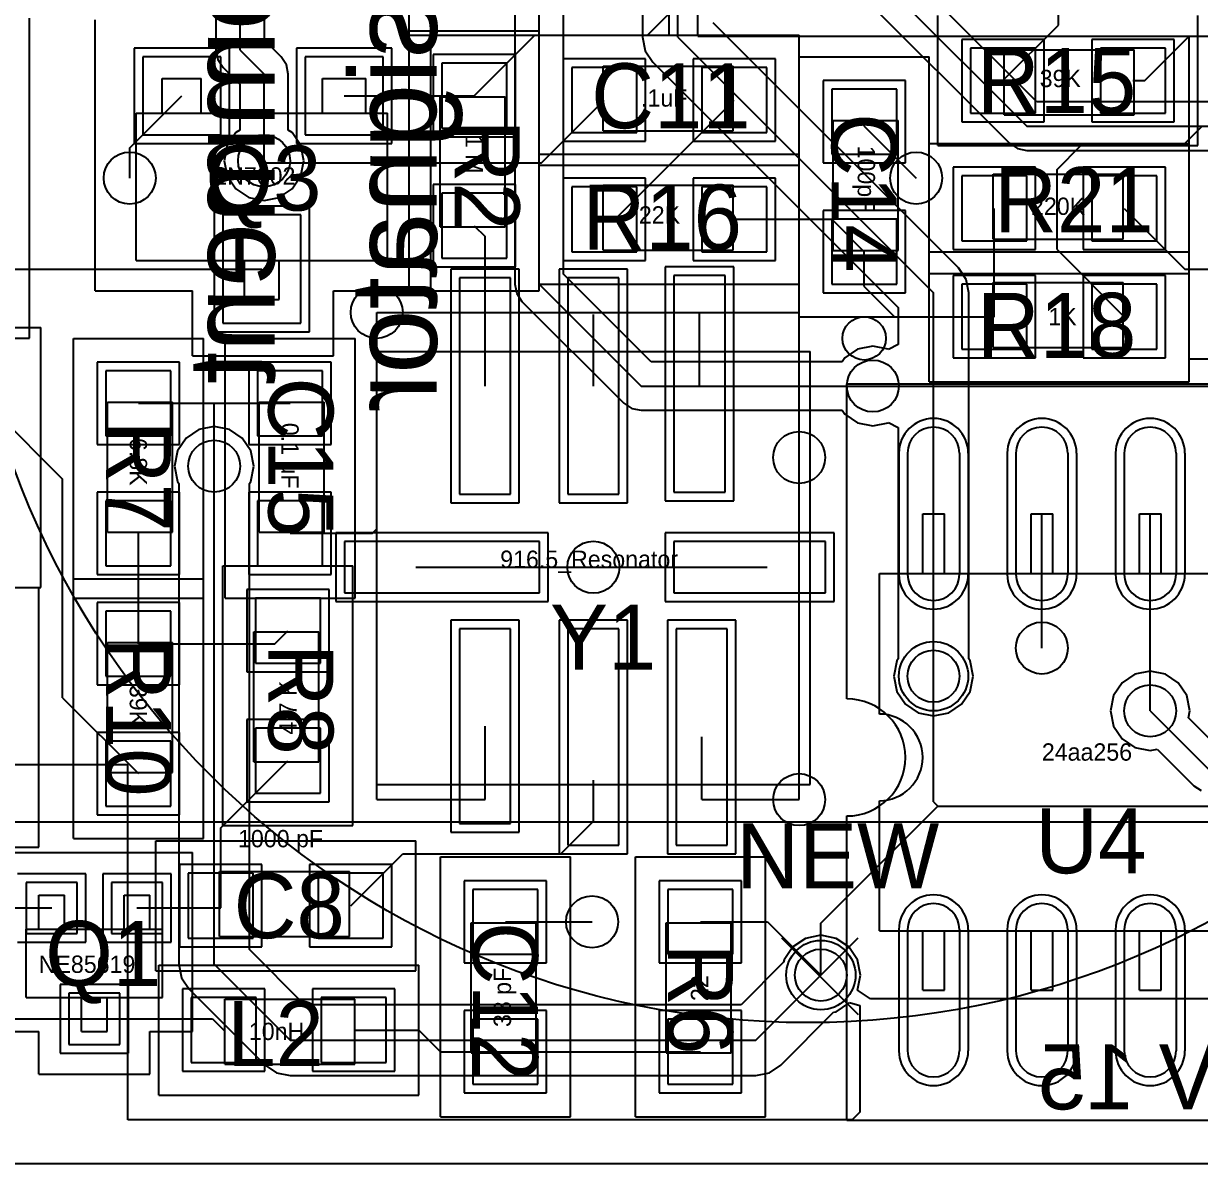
# Model space of a CAD drawing. Extents: x 8.73 to 13.33, y 4.89 to 11.88.
# Drawn here: x 9.45 to 9.993, y 7.085 to 7.611 of the extents above; entities that cross this region are included whole.
import ezdxf

# ---------------------------------------------------------------- set-up
doc = ezdxf.new("R2010")
doc.units = 0
doc.header["$MEASUREMENT"] = 0
for name, color, linetype in [('BOTTOMLAYER', 5, 'CONTINUOUS'), ('BOTTOMOVERLAY', 54, 'CONTINUOUS'), ('BOTTOMSOLDER', 6, 'CONTINUOUS'), ('MECHANICAL1', 6, 'CONTINUOUS'), ('MECHANICAL6', 56, 'CONTINUOUS'), ('MECHANICAL8', 56, 'CONTINUOUS'), ('MECHANICAL9', 56, 'CONTINUOUS'), ('MULTILAYER', 9, 'CONTINUOUS'), ('TOPLAYER', 1, 'CONTINUOUS'), ('TOPOVERLAY', 2, 'CONTINUOUS'), ('TOPPASTE', 8, 'CONTINUOUS'), ('TOPSOLDER', 216, 'CONTINUOUS')]:
    doc.layers.add(name, color=color, linetype=linetype)

msp = doc.modelspace()

# ---------------------------------------------------------------- linework, layer by layer
at = {"layer": 'BOTTOMLAYER'}
for p, q in [((9.752, 7.605), (9.752, 7.805)), ((9.735686, 7.798243), (9.735686, 7.605)), ((9.917646, 7.575215), (9.798215, 7.694646)), ((9.787, 7.69), (9.913, 7.564)), ((9.779069, 7.682069), (9.905069, 7.55607)), ((9.55, 7.599), (9.55, 7.67)), ((9.538785, 7.655846), (9.538785, 7.599)), ((9.561215, 7.603646), (9.561215, 7.655846)), ((9.688, 7.491), (9.688, 7.636)), ((9.676785, 7.621846), (9.676785, 7.491001)), ((9.699215, 7.495646), (9.699215, 7.621846)), ((9.881536, 7.498535), (9.768313, 7.611757)), ((9.735686, 7.605), (9.735686, 7.605)), ((9.735686, 7.605), (9.735686, 7.605)), ((9.735686, 7.605), (9.736928, 7.598757)), ((9.752, 7.605), (9.87, 7.487)), ((9.538785, 7.599), (9.538784, 7.599)), ((9.538784, 7.599), (9.539638, 7.594708)), ((9.55, 7.599), (9.561, 7.588)), ((9.56893, 7.595931), (9.561215, 7.603646)), ((9.736928, 7.598757), (9.740465, 7.593465)), ((9.539638, 7.594708), (9.542069, 7.591069)), ((9.568931, 7.595931), (9.56893, 7.595931)), ((9.571362, 7.592292), (9.568931, 7.595931)), ((9.740465, 7.593465), (9.853687, 7.480242)), ((9.542069, 7.591069), (9.549784, 7.583354)), ((9.561, 7.548), (9.561, 7.588)), ((9.572216, 7.588), (9.571362, 7.592292)), ((9.572216, 7.562154), (9.572216, 7.588)), ((9.549784, 7.583354), (9.549784, 7.562154)), ((10.076846, 7.575215), (9.917646, 7.575215)), ((9.548023, 7.560977), (9.544044, 7.555023)), ((9.549784, 7.562154), (9.548023, 7.560977)), ((9.573977, 7.560977), (9.572216, 7.562154)), ((9.577956, 7.555023), (9.573977, 7.560977)), ((9.913, 7.564), (10.091, 7.564)), ((9.905069, 7.55607), (9.905069, 7.556069)), ((9.905069, 7.556069), (9.908708, 7.553638)), ((9.544044, 7.555023), (9.542647, 7.548)), ((9.579353, 7.548), (9.577956, 7.555023)), ((9.908708, 7.553638), (9.908708, 7.553638)), ((9.908708, 7.553638), (9.908708, 7.553638)), ((9.908708, 7.553638), (9.908708, 7.553638)), ((9.908708, 7.553638), (9.908708, 7.553638)), ((9.908708, 7.553638), (9.908708, 7.553638)), ((9.908708, 7.553638), (9.908708, 7.553638)), ((9.908708, 7.553638), (9.908708, 7.553638)), ((9.908708, 7.553638), (9.908708, 7.553638)), ((9.908708, 7.553638), (9.908708, 7.553638)), ((9.908708, 7.553638), (9.908708, 7.553638)), ((9.908708, 7.553638), (9.913, 7.552784)), ((9.913, 7.552784), (9.913001, 7.552784)), ((9.913001, 7.552784), (10.076846, 7.552784)), ((9.542647, 7.548), (9.544044, 7.540977)), ((9.577956, 7.540977), (9.579353, 7.548)), ((9.544044, 7.540977), (9.548023, 7.535023)), ((9.573977, 7.535023), (9.577956, 7.540977)), ((9.548023, 7.535023), (9.553977, 7.531044)), ((9.568023, 7.531044), (9.573977, 7.535023)), ((9.553977, 7.531044), (9.561, 7.529647)), ((9.561, 7.529647), (9.568023, 7.531044)), ((9.739646, 7.455216), (9.699215, 7.495646)), ((9.885072, 7.493243), (9.881536, 7.498535)), ((9.881536, 7.498535), (9.881536, 7.498535)), ((9.881536, 7.498535), (9.881536, 7.498535)), ((9.881536, 7.498535), (9.881536, 7.498535)), ((9.881536, 7.498535), (9.881536, 7.498535)), ((9.881536, 7.498535), (9.881536, 7.498535)), ((9.881536, 7.498535), (9.881536, 7.498535)), ((9.881536, 7.498535), (9.881536, 7.498535)), ((9.881536, 7.498535), (9.881536, 7.498535)), ((9.881536, 7.498535), (9.881536, 7.498535)), ((9.676785, 7.491001), (9.676784, 7.491)), ((9.676784, 7.491), (9.677638, 7.486708)), ((9.688, 7.491), (9.735, 7.444)), ((9.886314, 7.487), (9.885072, 7.493243)), ((9.677638, 7.486708), (9.680069, 7.483069)), ((9.87, 7.31), (9.87, 7.487)), ((9.886314, 7.317984), (9.886314, 7.487)), ((9.680069, 7.483069), (9.727069, 7.43607)), ((9.853687, 7.480242), (9.853687, 7.463143)), ((9.853687, 7.463143), (9.849277, 7.460786)), ((9.834977, 7.460956), (9.829023, 7.456977)), ((9.842, 7.462353), (9.834977, 7.460956)), ((9.849023, 7.460956), (9.842, 7.462353)), ((9.849277, 7.460786), (9.849023, 7.460956)), ((9.827846, 7.455216), (9.739646, 7.455216)), ((9.829023, 7.456977), (9.827846, 7.455216)), ((9.735, 7.444), (9.842, 7.444)), ((9.727069, 7.43607), (9.727069, 7.436069)), ((9.727069, 7.436069), (9.730708, 7.433638)), ((9.730708, 7.433638), (9.730708, 7.433638)), ((9.730708, 7.433638), (9.730708, 7.433638)), ((9.730708, 7.433638), (9.730708, 7.433638)), ((9.730708, 7.433638), (9.730708, 7.433638)), ((9.730708, 7.433638), (9.730708, 7.433638)), ((9.730708, 7.433638), (9.730708, 7.433638)), ((9.730708, 7.433638), (9.730708, 7.433638)), ((9.730708, 7.433638), (9.730708, 7.433638)), ((9.730708, 7.433638), (9.730708, 7.433638)), ((9.730708, 7.433638), (9.730708, 7.433638)), ((9.730708, 7.433638), (9.735, 7.432785)), ((9.735, 7.432785), (9.827846, 7.432785)), ((9.827846, 7.432785), (9.829023, 7.431023)), ((9.829023, 7.431023), (9.834977, 7.427044)), ((9.538, 7.425353), (9.530977, 7.423956)), ((9.545023, 7.423956), (9.538, 7.425353)), ((9.834977, 7.427044), (9.842, 7.425647)), ((9.842, 7.425647), (9.849023, 7.427044)), ((9.849023, 7.427044), (9.849277, 7.427214)), ((9.849277, 7.427214), (9.853687, 7.424857)), ((9.525023, 7.419977), (9.521044, 7.414023)), ((9.530977, 7.423956), (9.525023, 7.419977)), ((9.550977, 7.419977), (9.545023, 7.423956)), ((9.554956, 7.414023), (9.550977, 7.419977)), ((9.853687, 7.424857), (9.853687, 7.317984)), ((9.521044, 7.414023), (9.519647, 7.407)), ((9.556353, 7.407), (9.554956, 7.414023)), ((9.519647, 7.407), (9.521044, 7.399977)), ((9.538, 7.177), (9.538, 7.407)), ((9.554956, 7.399977), (9.556353, 7.407)), ((9.521044, 7.399977), (9.521686, 7.399016)), ((9.521686, 7.399016), (9.521686, 7.177)), ((9.554313, 7.399016), (9.554956, 7.399977)), ((9.554313, 7.183757), (9.554313, 7.399016)), ((9.853045, 7.317023), (9.851648, 7.31)), ((9.853687, 7.317984), (9.853045, 7.317023)), ((9.886956, 7.317023), (9.886314, 7.317984)), ((9.888353, 7.31), (9.886956, 7.317023)), ((9.962977, 7.310956), (9.957023, 7.306977)), ((9.97, 7.312353), (9.962977, 7.310956)), ((9.977023, 7.310956), (9.97, 7.312353)), ((9.982977, 7.306977), (9.977023, 7.310956)), ((9.851648, 7.31), (9.853045, 7.302977)), ((9.886956, 7.302977), (9.888353, 7.31)), ((9.957023, 7.306977), (9.953044, 7.301023)), ((9.986956, 7.301023), (9.982977, 7.306977)), ((9.853045, 7.302977), (9.857023, 7.297023)), ((9.882978, 7.297023), (9.886956, 7.302977)), ((9.953044, 7.301023), (9.951647, 7.294)), ((9.988353, 7.294), (9.986956, 7.301023)), ((9.857023, 7.297023), (9.862977, 7.293044)), ((9.877023, 7.293044), (9.882978, 7.297023)), ((9.862977, 7.293044), (9.87, 7.291647)), ((9.87, 7.291647), (9.877023, 7.293044)), ((9.951647, 7.294), (9.953044, 7.286977)), ((9.97, 7.294), (9.99741, 7.26659)), ((9.9877, 7.290719), (9.988353, 7.294)), ((10.001633, 7.276786), (9.9877, 7.290719)), ((9.953044, 7.286977), (9.957023, 7.281023)), ((9.957023, 7.281023), (9.962977, 7.277044)), ((9.962977, 7.277044), (9.97, 7.275647)), ((9.97, 7.275647), (9.973281, 7.2763)), ((9.973281, 7.2763), (9.9902, 7.259381)), ((9.498121, 7.269086), (9.259666, 7.269086)), ((9.498121, 7.105116), (9.498121, 7.269086)), ((9.9902, 7.259381), (9.993508, 7.25717)), ((9.810977, 7.188956), (9.805023, 7.184977)), ((9.818, 7.190353), (9.810977, 7.188956)), ((9.825023, 7.188956), (9.818, 7.190353)), ((9.830977, 7.184977), (9.825023, 7.188956)), ((9.579757, 7.158314), (9.554313, 7.183757)), ((9.805023, 7.184977), (9.801044, 7.179023)), ((9.834956, 7.179023), (9.830977, 7.184977)), ((9.521686, 7.177), (9.521686, 7.177)), ((9.521686, 7.177), (9.521686, 7.177)), ((9.521686, 7.177), (9.522928, 7.170757)), ((9.538, 7.177), (9.573, 7.142)), ((9.800819, 7.17789), (9.781243, 7.158314)), ((9.801044, 7.179023), (9.800819, 7.17789)), ((9.836353, 7.172), (9.834956, 7.179023)), ((9.522928, 7.170757), (9.526465, 7.165465)), ((9.788, 7.142), (9.818, 7.172)), ((9.834956, 7.164977), (9.836353, 7.172)), ((9.526465, 7.165465), (9.561464, 7.130465)), ((9.840922, 7.16099), (9.834956, 7.164977)), ((9.825023, 7.155044), (9.830977, 7.159023)), ((9.830977, 7.159023), (9.831215, 7.159379)), ((9.831215, 7.159379), (9.836, 7.157928)), ((10.22788, 7.16099), (9.840922, 7.16099)), ((9.781243, 7.158314), (9.579757, 7.158314)), ((9.799535, 7.130465), (9.82389, 7.154819)), ((9.82389, 7.154819), (9.825023, 7.155044)), ((9.836, 7.157928), (9.836, 7.109)), ((9.573, 7.142), (9.788, 7.142)), ((9.561464, 7.130465), (9.561464, 7.130465)), ((9.561464, 7.130465), (9.561464, 7.130465)), ((9.561464, 7.130465), (9.561465, 7.130465)), ((9.561465, 7.130465), (9.561465, 7.130465)), ((9.561465, 7.130465), (9.561465, 7.130465)), ((9.561465, 7.130465), (9.561465, 7.130465)), ((9.561465, 7.130465), (9.561465, 7.130464)), ((9.561465, 7.130464), (9.561465, 7.130465)), ((9.561465, 7.130465), (9.566757, 7.126928)), ((9.566757, 7.126928), (9.573, 7.125686)), ((9.788, 7.125686), (9.794243, 7.126928)), ((9.794243, 7.126928), (9.799535, 7.130465)), ((9.573, 7.125686), (9.788, 7.125686)), ((9.832464, 7.105116), (9.498121, 7.105116)), ((9.836, 7.108652), (9.832464, 7.105116)), ((9.836, 7.109), (9.836, 7.109)), ((9.836, 7.109), (9.836, 7.108652))]:
    msp.add_line(p, q, dxfattribs=at)
for centre in [(9.561, 7.548), (9.499, 7.54), (9.862, 7.54), (9.613, 7.478), (9.842, 7.444), (9.808, 7.411), (9.538, 7.407), (9.713, 7.360323), (9.92, 7.323), (9.87, 7.31), (9.97, 7.294), (9.808, 7.253), (9.71241, 7.19659), (9.818, 7.172)]:
    msp.add_circle(centre, 0.012, dxfattribs=at)
at = {"layer": 'BOTTOMOVERLAY'}
msp.add_line((9.432158, 7.242818), (10.191842, 7.242818), dxfattribs=at)
at = {"layer": 'BOTTOMSOLDER'}
for p, q in [((9.452811, 7.466118), (9.452811, 7.613882)), ((9.305047, 7.466118), (9.452811, 7.466118))]:
    msp.add_line(p, q, dxfattribs=at)
for centre in [(9.87, 7.31), (9.818, 7.172)]:
    msp.add_circle(centre, 0.016, dxfattribs=at)
at = {"layer": 'MECHANICAL1'}
for p, q in [((9.902532, 7.569252), (9.902532, 7.599252)), ((9.902532, 7.599252), (9.962532, 7.599252)), ((9.962532, 7.569252), (9.962532, 7.599252)), ((9.717469, 7.591748), (9.777468, 7.591748)), ((9.717469, 7.561748), (9.717469, 7.591748)), ((9.777468, 7.561748), (9.777468, 7.591748)), ((9.514, 7.586), (9.532, 7.586)), ((9.514, 7.57), (9.514, 7.586)), ((9.532, 7.57), (9.532, 7.586)), ((9.588, 7.586), (9.608, 7.586)), ((9.588, 7.57), (9.588, 7.586)), ((9.608, 7.57), (9.608, 7.586)), ((9.642252, 7.517469), (9.642252, 7.577469)), ((9.642252, 7.577469), (9.672252, 7.577469)), ((9.672252, 7.517469), (9.672252, 7.577469)), ((9.502, 7.502), (9.502, 7.57)), ((9.502, 7.57), (9.618, 7.57)), ((9.618, 7.502), (9.618, 7.57)), ((9.823748, 7.506532), (9.823748, 7.566531)), ((9.823748, 7.566531), (9.853748, 7.566531)), ((9.853748, 7.506532), (9.853748, 7.566531)), ((9.902532, 7.569252), (9.962532, 7.569252)), ((9.717469, 7.561748), (9.777468, 7.561748)), ((9.897469, 7.541748), (9.957468, 7.541748)), ((9.897469, 7.511748), (9.897469, 7.541748)), ((9.957468, 7.511748), (9.957468, 7.541748)), ((9.717469, 7.506748), (9.717469, 7.536748)), ((9.717469, 7.536748), (9.777468, 7.536748)), ((9.777468, 7.506748), (9.777468, 7.536748)), ((9.642252, 7.517469), (9.672252, 7.517469)), ((9.897469, 7.511748), (9.957468, 7.511748)), ((9.717469, 7.506748), (9.777468, 7.506748)), ((9.823748, 7.506532), (9.853748, 7.506532)), ((9.502, 7.502), (9.618, 7.502)), ((9.552, 7.484), (9.552, 7.502)), ((9.568, 7.484), (9.568, 7.502)), ((9.897469, 7.461748), (9.897469, 7.491748)), ((9.897469, 7.491748), (9.957468, 7.491748)), ((9.957468, 7.461748), (9.957468, 7.491748)), ((9.552, 7.484), (9.568, 7.484)), ((9.613, 7.26), (9.613, 7.46)), ((9.613, 7.46), (9.813, 7.46)), ((9.813, 7.36), (9.813, 7.46)), ((9.897469, 7.461748), (9.957468, 7.461748)), ((9.488748, 7.436532), (9.518748, 7.436532)), ((9.488748, 7.376532), (9.488748, 7.436532)), ((9.518748, 7.376532), (9.518748, 7.436532)), ((9.558748, 7.436532), (9.588748, 7.436532)), ((9.558748, 7.376531), (9.558748, 7.436532)), ((9.588748, 7.376531), (9.588748, 7.436532)), ((9.865, 7.3575), (9.865, 7.385)), ((9.865, 7.385), (9.875, 7.385)), ((9.875, 7.3575), (9.875, 7.385)), ((9.915, 7.3575), (9.915, 7.385)), ((9.915, 7.385), (9.925, 7.385)), ((9.925, 7.3575), (9.925, 7.385)), ((9.965, 7.3575), (9.965, 7.385)), ((9.965, 7.385), (9.975, 7.385)), ((9.975, 7.3575), (9.975, 7.385)), ((9.488748, 7.376532), (9.518748, 7.376532)), ((9.558748, 7.376531), (9.588748, 7.376531)), ((9.813, 7.26), (9.813, 7.36)), ((9.845, 7.2925), (9.845, 7.3575)), ((9.845, 7.3575), (10.045, 7.3575)), ((9.556252, 7.270468), (9.556252, 7.330469)), ((9.556252, 7.330469), (9.586252, 7.330469)), ((9.586252, 7.270468), (9.586252, 7.330469)), ((9.488748, 7.265531), (9.488748, 7.325532)), ((9.488748, 7.325532), (9.518748, 7.325532)), ((9.518748, 7.265531), (9.518748, 7.325532)), ((9.556252, 7.270468), (9.586252, 7.270468)), ((9.488748, 7.265531), (9.518748, 7.265531)), ((9.613, 7.26), (9.813, 7.26)), ((9.845, 7.1925), (9.845, 7.2525)), ((9.540468, 7.219748), (9.600468, 7.219748)), ((9.540468, 7.189748), (9.540468, 7.219748)), ((9.600468, 7.189748), (9.600468, 7.219748)), ((9.457095, 7.208906), (9.468905, 7.208906)), ((9.457095, 7.193158), (9.457095, 7.208906)), ((9.468905, 7.193158), (9.468905, 7.208906)), ((9.496465, 7.208906), (9.508276, 7.208906)), ((9.496465, 7.193158), (9.496465, 7.208906)), ((9.508276, 7.193158), (9.508276, 7.208906)), ((9.451189, 7.193158), (9.514181, 7.193158)), ((9.451189, 7.161662), (9.451189, 7.193158)), ((9.514181, 7.161662), (9.514181, 7.193158)), ((9.656662, 7.136059), (9.656662, 7.196059)), ((9.656662, 7.196059), (9.686662, 7.196059)), ((9.686662, 7.136059), (9.686662, 7.196059)), ((9.746662, 7.136059), (9.746662, 7.196059)), ((9.746662, 7.196059), (9.776662, 7.196059)), ((9.776662, 7.136059), (9.776662, 7.196059)), ((9.845, 7.1925), (10.045, 7.1925)), ((9.865, 7.165), (9.865, 7.1925)), ((9.875, 7.165), (9.875, 7.1925)), ((9.915, 7.165), (9.915, 7.1925)), ((9.925, 7.165), (9.925, 7.1925)), ((9.965, 7.165), (9.965, 7.1925)), ((9.975, 7.165), (9.975, 7.1925)), ((9.540468, 7.189748), (9.600468, 7.189748)), ((9.865, 7.165), (9.875, 7.165)), ((9.915, 7.165), (9.925, 7.165)), ((9.965, 7.165), (9.975, 7.165)), ((9.451189, 7.161662), (9.514181, 7.161662)), ((9.47678, 7.145914), (9.47678, 7.161662)), ((9.488591, 7.145914), (9.488591, 7.161662)), ((9.542941, 7.130842), (9.542941, 7.160842)), ((9.542941, 7.160842), (9.602941, 7.160842)), ((9.602941, 7.130842), (9.602941, 7.160842)), ((9.47678, 7.145914), (9.488591, 7.145914)), ((9.656662, 7.136059), (9.686662, 7.136059)), ((9.746662, 7.136059), (9.776662, 7.136059)), ((9.542941, 7.130842), (9.602941, 7.130842))]:
    msp.add_line(p, q, dxfattribs=at)
msp.add_circle((9.812, 7.54003), 0.39, dxfattribs=at)
msp.add_arc((9.845, 7.2725), 0.02, 270, 90, dxfattribs=at)
at = {"layer": 'MECHANICAL6'}
for p, q in [((9.402323, 7.497999), (9.452323, 7.497999)), ((9.799844, 7.189198), (9.835199, 7.153843)), ((9.799844, 7.153843), (9.835199, 7.189198))]:
    msp.add_line(p, q, dxfattribs=at)
at = {"layer": 'MULTILAYER'}
msp.add_line((9.281, 7.085), (10.299, 7.085), dxfattribs=at)
for centre in [(9.561, 7.548), (9.499, 7.54), (9.862, 7.54), (9.613, 7.478), (9.842, 7.444), (9.808, 7.411), (9.538, 7.407), (9.713, 7.360323), (9.92, 7.323), (9.87, 7.31), (9.97, 7.294), (9.808, 7.253), (9.71241, 7.19659), (9.818, 7.172)]:
    msp.add_circle(centre, 0.012, dxfattribs=at)
at = {"layer": 'TOPLAYER'}
for p, q in [((9.927638, 7.610638), (9.927638, 7.75)), ((9.738, 7.606), (9.767, 7.635)), ((9.902, 7.585), (9.927638, 7.610638)), ((9.658, 7.578), (9.686, 7.606)), ((9.686, 7.606), (9.738, 7.606)), ((9.9675, 7.585), (9.988, 7.6055)), ((9.988, 7.6055), (10.0145, 7.6055)), ((9.917, 7.6), (9.887, 7.6)), ((9.887, 7.6), (9.887, 7.57)), ((9.917, 7.57), (9.917, 7.6)), ((9.977, 7.6), (9.947, 7.6)), ((9.947, 7.6), (9.947, 7.57)), ((9.977, 7.57), (9.977, 7.6)), ((9.541, 7.596), (9.505, 7.596)), ((9.505, 7.596), (9.505, 7.56)), ((9.541, 7.56), (9.541, 7.596)), ((9.616, 7.596), (9.58, 7.596)), ((9.58, 7.596), (9.58, 7.56)), ((9.616, 7.56), (9.616, 7.596)), ((9.673, 7.593), (9.643, 7.593)), ((9.643, 7.593), (9.643, 7.563)), ((9.673, 7.563), (9.673, 7.593)), ((9.703, 7.591), (9.703, 7.561)), ((9.733, 7.591), (9.703, 7.591)), ((9.733, 7.561), (9.733, 7.591)), ((9.763, 7.591), (9.763, 7.561)), ((9.793, 7.591), (9.763, 7.591)), ((9.793, 7.561), (9.793, 7.591)), ((9.962, 7.585), (9.9675, 7.585)), ((9.499, 7.554), (9.523, 7.578)), ((9.598, 7.578), (9.658, 7.578)), ((9.853, 7.581), (9.823, 7.581)), ((9.823, 7.581), (9.823, 7.551)), ((9.853, 7.551), (9.853, 7.581)), ((9.689, 7.547), (9.718, 7.576)), ((9.723, 7.521), (9.778, 7.576)), ((9.838, 7.564), (9.838, 7.566)), ((9.887, 7.57), (9.917, 7.57)), ((9.947, 7.57), (9.977, 7.57)), ((9.643, 7.563), (9.673, 7.563)), ((9.703, 7.561), (9.733, 7.561)), ((9.763, 7.561), (9.793, 7.561)), ((9.838, 7.564), (9.862, 7.54)), ((9.985, 7.555), (9.994, 7.564)), ((9.505, 7.56), (9.541, 7.56)), ((9.58, 7.56), (9.616, 7.56)), ((9.499, 7.54), (9.499, 7.554)), ((9.823, 7.551), (9.853, 7.551)), ((9.927, 7.544), (9.938, 7.555)), ((9.938, 7.555), (9.985, 7.555)), ((9.561, 7.548), (9.562, 7.547)), ((9.562, 7.547), (9.689, 7.547)), ((9.883, 7.541), (9.883, 7.511)), ((9.913, 7.541), (9.883, 7.541)), ((9.913, 7.511), (9.913, 7.541)), ((9.927, 7.507), (9.927, 7.544)), ((9.943, 7.541), (9.943, 7.511)), ((9.973, 7.541), (9.943, 7.541)), ((9.973, 7.511), (9.973, 7.541)), ((9.703, 7.536), (9.703, 7.506)), ((9.733, 7.536), (9.703, 7.536)), ((9.733, 7.506), (9.733, 7.536)), ((9.763, 7.536), (9.763, 7.506)), ((9.793, 7.536), (9.763, 7.536)), ((9.793, 7.506), (9.793, 7.536)), ((9.673, 7.533), (9.643, 7.533)), ((9.643, 7.533), (9.643, 7.503)), ((9.673, 7.503), (9.673, 7.533)), ((9.578, 7.523), (9.542, 7.523)), ((9.542, 7.523), (9.542, 7.473)), ((9.578, 7.473), (9.578, 7.523)), ((9.898, 7.476), (9.898, 7.526)), ((9.958, 7.526), (9.986, 7.498)), ((9.658, 7.518), (9.663, 7.513)), ((9.718, 7.521), (9.723, 7.521)), ((9.778, 7.521), (9.823, 7.521)), ((9.823, 7.521), (9.838, 7.506)), ((9.853, 7.521), (9.823, 7.521)), ((9.823, 7.521), (9.823, 7.491)), ((9.853, 7.491), (9.853, 7.521)), ((9.663, 7.444), (9.663, 7.513)), ((9.883, 7.511), (9.913, 7.511)), ((9.927, 7.507), (9.958, 7.476)), ((9.943, 7.511), (9.973, 7.511)), ((9.643, 7.503), (9.673, 7.503)), ((9.703, 7.506), (9.733, 7.506)), ((9.763, 7.506), (9.793, 7.506)), ((9.838, 7.49), (9.838, 7.506)), ((9.428, 7.498), (9.56, 7.498)), ((9.986, 7.498), (10.015409, 7.498)), ((9.651189, 7.494), (9.651189, 7.394)), ((9.674811, 7.494), (9.651189, 7.494)), ((9.674811, 7.394), (9.674811, 7.494)), ((9.701189, 7.494), (9.701189, 7.394)), ((9.724811, 7.494), (9.701189, 7.494)), ((9.724811, 7.394), (9.724811, 7.494)), ((9.750189, 7.495), (9.750189, 7.395)), ((9.773811, 7.495), (9.750189, 7.495)), ((9.773811, 7.395), (9.773811, 7.495)), ((9.823, 7.491), (9.853, 7.491)), ((9.883, 7.491), (9.883, 7.461)), ((9.913, 7.491), (9.883, 7.491)), ((9.913, 7.461), (9.913, 7.491)), ((9.943, 7.491), (9.943, 7.461)), ((9.973, 7.491), (9.943, 7.491)), ((9.973, 7.461), (9.973, 7.491)), ((9.838, 7.49), (9.852, 7.476)), ((9.613, 7.478), (9.662866, 7.478)), ((9.613, 7.360323), (9.613, 7.478)), ((9.662866, 7.478), (9.663, 7.478)), ((9.663, 7.478), (9.808, 7.478)), ((9.713, 7.444), (9.713, 7.477)), ((9.762, 7.444), (9.762, 7.478)), ((9.808, 7.360323), (9.808, 7.478)), ((9.852, 7.476), (9.898, 7.476)), ((9.542, 7.473), (9.578, 7.473)), ((9.883, 7.461), (9.913, 7.461)), ((9.943, 7.461), (9.973, 7.461)), ((9.518, 7.451), (9.488, 7.451)), ((9.488, 7.451), (9.488, 7.421)), ((9.518, 7.421), (9.518, 7.451)), ((9.588, 7.451), (9.558, 7.451)), ((9.558, 7.451), (9.558, 7.421)), ((9.588, 7.421), (9.588, 7.451)), ((9.842, 7.444), (10.015, 7.444)), ((9.428, 7.441), (9.468, 7.401)), ((9.503, 7.436), (9.573, 7.436)), ((9.538, 7.407), (9.538, 7.436)), ((9.573, 7.436), (9.573, 7.436)), ((9.488, 7.421), (9.518, 7.421)), ((9.558, 7.421), (9.588, 7.421)), ((9.858, 7.413), (9.858, 7.357)), ((9.882, 7.413), (9.882, 7.357)), ((9.908, 7.413), (9.908, 7.357)), ((9.932, 7.413), (9.932, 7.357)), ((9.958, 7.413), (9.958, 7.357)), ((9.982, 7.413), (9.982, 7.357)), ((9.468, 7.3), (9.468, 7.401)), ((9.651189, 7.394), (9.674811, 7.394)), ((9.701189, 7.394), (9.724811, 7.394)), ((9.750189, 7.395), (9.773811, 7.395)), ((9.518, 7.391), (9.488, 7.391)), ((9.488, 7.391), (9.488, 7.361)), ((9.518, 7.361), (9.518, 7.391)), ((9.588, 7.391), (9.558, 7.391)), ((9.558, 7.391), (9.558, 7.361)), ((9.588, 7.361), (9.588, 7.391)), ((9.87, 7.252), (9.87, 7.385)), ((9.92, 7.323), (9.92, 7.385)), ((9.97, 7.294), (9.97, 7.385)), ((9.611, 7.376), (9.613, 7.378)), ((9.503, 7.325), (9.503, 7.376)), ((9.573, 7.376), (9.611, 7.376)), ((9.688071, 7.372134), (9.598071, 7.372134)), ((9.598071, 7.372134), (9.598071, 7.348512)), ((9.688071, 7.348512), (9.688071, 7.372134)), ((9.820071, 7.372134), (9.750071, 7.372134)), ((9.750071, 7.372134), (9.750071, 7.348512)), ((9.820071, 7.348512), (9.820071, 7.372134)), ((9.488, 7.361), (9.518, 7.361)), ((9.558, 7.361), (9.588, 7.361)), ((9.613, 7.253), (9.613, 7.360323)), ((9.631071, 7.360323), (9.643071, 7.360323)), ((9.643071, 7.360323), (9.713, 7.360323)), ((9.713, 7.360323), (9.785071, 7.360323)), ((9.785071, 7.360323), (9.793237, 7.360323)), ((9.808, 7.253), (9.808, 7.360323)), ((9.587, 7.346), (9.557, 7.346)), ((9.557, 7.346), (9.557, 7.316)), ((9.587, 7.316), (9.587, 7.346)), ((9.598071, 7.348512), (9.688071, 7.348512)), ((9.750071, 7.348512), (9.820071, 7.348512)), ((9.518, 7.34), (9.488, 7.34)), ((9.488, 7.34), (9.488, 7.31)), ((9.518, 7.31), (9.518, 7.34)), ((9.566, 7.325), (9.572, 7.331)), ((9.651189, 7.331937), (9.651189, 7.241937)), ((9.674811, 7.331937), (9.651189, 7.331937)), ((9.674811, 7.241937), (9.674811, 7.331937)), ((9.701189, 7.331937), (9.701189, 7.231937)), ((9.724811, 7.331937), (9.701189, 7.331937)), ((9.724811, 7.231937), (9.724811, 7.331937)), ((9.751189, 7.331937), (9.751189, 7.231937)), ((9.774811, 7.331937), (9.751189, 7.331937)), ((9.774811, 7.231937), (9.774811, 7.331937)), ((9.503, 7.325), (9.566, 7.325)), ((9.92, 7.323), (9.92, 7.323)), ((9.557, 7.316), (9.587, 7.316)), ((9.488, 7.31), (9.518, 7.31)), ((9.468, 7.3), (9.503, 7.265)), ((9.587, 7.286), (9.557, 7.286)), ((9.557, 7.286), (9.557, 7.256)), ((9.587, 7.256), (9.587, 7.286)), ((9.663, 7.253), (9.663, 7.286937)), ((9.518, 7.28), (9.488, 7.28)), ((9.488, 7.28), (9.488, 7.25)), ((9.518, 7.25), (9.518, 7.28)), ((9.763, 7.253), (9.763, 7.281937)), ((9.541, 7.24), (9.572, 7.271)), ((9.713, 7.243), (9.713, 7.261937)), ((9.557, 7.256), (9.587, 7.256)), ((9.613, 7.253), (9.663, 7.253)), ((9.763, 7.253), (9.808, 7.253)), ((9.87, 7.252), (9.872, 7.25)), ((9.488, 7.25), (9.518, 7.25)), ((9.818, 7.196), (9.872, 7.25)), ((9.872, 7.25), (10.012819, 7.25)), ((9.651189, 7.241937), (9.674811, 7.241937)), ((9.698, 7.228), (9.713, 7.243)), ((9.541, 7.204), (9.541, 7.24)), ((9.701189, 7.231937), (9.724811, 7.231937)), ((9.751189, 7.231937), (9.774811, 7.231937)), ((9.601, 7.204), (9.625, 7.228)), ((9.625, 7.228), (9.698, 7.228)), ((9.526, 7.219), (9.526, 7.189)), ((9.556, 7.219), (9.526, 7.219)), ((9.556, 7.189), (9.556, 7.219)), ((9.586, 7.219), (9.586, 7.189)), ((9.616, 7.219), (9.586, 7.219)), ((9.616, 7.189), (9.616, 7.219)), ((9.474811, 7.214811), (9.451189, 7.214811)), ((9.451189, 7.214811), (9.451189, 7.191189)), ((9.474811, 7.191189), (9.474811, 7.214811)), ((9.514181, 7.214811), (9.490559, 7.214811)), ((9.490559, 7.214811), (9.490559, 7.191189)), ((9.514181, 7.191189), (9.514181, 7.214811)), ((9.68741, 7.21159), (9.65741, 7.21159)), ((9.65741, 7.21159), (9.65741, 7.18159)), ((9.68741, 7.18159), (9.68741, 7.21159)), ((9.77741, 7.21159), (9.74741, 7.21159)), ((9.74741, 7.21159), (9.74741, 7.18159)), ((9.77741, 7.18159), (9.77741, 7.21159)), ((9.413, 7.203), (9.463, 7.203)), ((9.50237, 7.203), (9.541, 7.203)), ((9.541, 7.203), (9.541, 7.204)), ((9.67241, 7.19659), (9.71241, 7.19659)), ((9.76241, 7.19659), (9.79341, 7.19659)), ((9.79341, 7.19659), (9.818, 7.172)), ((9.818, 7.172), (9.818, 7.196)), ((9.858, 7.193), (9.858, 7.137)), ((9.882, 7.193), (9.882, 7.137)), ((9.908, 7.193), (9.908, 7.137)), ((9.932, 7.193), (9.932, 7.137)), ((9.958, 7.193), (9.958, 7.137)), ((9.982, 7.193), (9.982, 7.137)), ((9.451189, 7.191189), (9.474811, 7.191189)), ((9.490559, 7.191189), (9.514181, 7.191189)), ((9.526, 7.189), (9.556, 7.189)), ((9.586, 7.189), (9.616, 7.189)), ((9.65741, 7.18159), (9.68741, 7.18159)), ((9.74741, 7.18159), (9.77741, 7.18159)), ((9.494496, 7.16363), (9.470874, 7.16363)), ((9.470874, 7.16363), (9.470874, 7.140008)), ((9.494496, 7.140008), (9.494496, 7.16363)), ((9.55741, 7.16159), (9.52741, 7.16159)), ((9.52741, 7.16159), (9.52741, 7.13159)), ((9.55741, 7.13159), (9.55741, 7.16159)), ((9.61741, 7.16159), (9.58741, 7.16159)), ((9.58741, 7.16159), (9.58741, 7.13159)), ((9.61741, 7.13159), (9.61741, 7.16159)), ((9.413, 7.151819), (9.482685, 7.151819)), ((9.482685, 7.151819), (9.537181, 7.151819)), ((9.537181, 7.151819), (9.54241, 7.14659)), ((9.68741, 7.15159), (9.65741, 7.15159)), ((9.65741, 7.15159), (9.65741, 7.12159)), ((9.68741, 7.12159), (9.68741, 7.15159)), ((9.77741, 7.15159), (9.74741, 7.15159)), ((9.74741, 7.15159), (9.74741, 7.12159)), ((9.77741, 7.12159), (9.77741, 7.15159)), ((9.60241, 7.14659), (9.63241, 7.14659)), ((9.63241, 7.14659), (9.64241, 7.13659)), ((9.470874, 7.140008), (9.494496, 7.140008)), ((9.64241, 7.13659), (9.67241, 7.13659)), ((9.67241, 7.13659), (9.76241, 7.13659)), ((9.52741, 7.13159), (9.55741, 7.13159)), ((9.58741, 7.13159), (9.61741, 7.13159)), ((9.65741, 7.12159), (9.68741, 7.12159)), ((9.74741, 7.12159), (9.77741, 7.12159))]:
    msp.add_line(p, q, dxfattribs=at)
for centre in [(9.561, 7.548), (9.499, 7.54), (9.862, 7.54), (9.613, 7.478), (9.842, 7.444), (9.808, 7.411), (9.538, 7.407), (9.713, 7.360323), (9.92, 7.323), (9.87, 7.31), (9.97, 7.294), (9.808, 7.253), (9.71241, 7.19659), (9.818, 7.172)]:
    msp.add_circle(centre, 0.012, dxfattribs=at)
for centre, start, end in [((9.87, 7.413), 0, 180), ((9.92, 7.413), 0, 180), ((9.97, 7.413), 0, 180), ((9.87, 7.357), 180, 0), ((9.92, 7.357), 180, 0), ((9.97, 7.357), 180, 0), ((9.87, 7.193), 0, 180), ((9.92, 7.193), 0, 180), ((9.97, 7.193), 0, 180), ((9.87, 7.137), 180, 0), ((9.92, 7.137), 180, 0), ((9.97, 7.137), 180, 0)]:
    msp.add_arc(centre, 0.012, start, end, dxfattribs=at)
at = {"layer": 'TOPOVERLAY'}
for p, q in [((9.628, 7.606), (9.628, 7.726)), ((9.688, 7.606), (9.688, 7.726)), ((9.688, 7.606), (9.688, 7.726)), ((9.748, 7.606), (9.748, 7.726)), ((9.761299, 7.605606), (9.761299, 7.684347)), ((9.872, 7.555), (9.872, 7.615)), ((9.992, 7.585), (9.992, 7.615)), ((9.483, 7.488), (9.483, 7.613)), ((9.638, 7.488), (9.638, 7.613)), ((9.628, 7.608), (9.688, 7.608)), ((9.628, 7.488), (9.628, 7.608)), ((9.628, 7.606), (9.688, 7.606)), ((9.688, 7.488), (9.688, 7.608)), ((9.688, 7.606), (9.748, 7.606)), ((9.688, 7.606), (9.808, 7.606)), ((9.688, 7.576), (9.688, 7.606)), ((9.761299, 7.605606), (10.068386, 7.605606)), ((9.808, 7.546), (9.808, 7.606)), ((9.988, 7.531), (9.988, 7.6055)), ((9.988, 7.6055), (10.041, 7.6055)), ((9.808, 7.596), (9.838, 7.596)), ((9.808, 7.476), (9.808, 7.596)), ((9.838, 7.596), (9.868, 7.596)), ((9.868, 7.476), (9.868, 7.596)), ((9.992, 7.555), (9.992, 7.585)), ((9.688, 7.546), (9.688, 7.576)), ((9.868, 7.556), (9.988, 7.556)), ((9.868, 7.526), (9.868, 7.556)), ((9.988, 7.496), (9.988, 7.556)), ((9.688, 7.521), (9.688, 7.551)), ((9.688, 7.551), (9.808, 7.551)), ((9.808, 7.491), (9.808, 7.551)), ((9.872, 7.555), (9.992, 7.555)), ((9.688, 7.546), (9.808, 7.546)), ((9.988, 7.4565), (9.988, 7.531)), ((9.868, 7.496), (9.868, 7.526)), ((9.688, 7.491), (9.688, 7.521)), ((9.868, 7.476), (9.868, 7.506)), ((9.868, 7.506), (9.988, 7.506)), ((9.988, 7.446), (9.988, 7.506)), ((9.868, 7.496), (9.988, 7.496)), ((9.688, 7.491), (9.808, 7.491)), ((9.483, 7.488), (9.528, 7.488)), ((9.528, 7.458), (9.528, 7.488)), ((9.593, 7.488), (9.638, 7.488)), ((9.593, 7.458), (9.593, 7.488)), ((9.628, 7.488), (9.658, 7.488)), ((9.658, 7.488), (9.688, 7.488)), ((9.808, 7.476), (9.868, 7.476)), ((9.868, 7.446), (9.868, 7.476)), ((9.398, 7.471), (9.458, 7.471)), ((9.458, 7.351), (9.458, 7.471)), ((9.473, 7.346), (9.473, 7.466)), ((9.473, 7.466), (9.503, 7.466)), ((9.503, 7.466), (9.533, 7.466)), ((9.533, 7.346), (9.533, 7.466)), ((9.543, 7.346), (9.543, 7.466)), ((9.543, 7.466), (9.573, 7.466)), ((9.573, 7.466), (9.603, 7.466)), ((9.603, 7.346), (9.603, 7.466)), ((9.528, 7.458), (9.575, 7.458)), ((9.575, 7.458), (9.593, 7.458)), ((9.988, 7.4565), (10.041, 7.4565)), ((9.83, 7.299542), (9.83, 7.445)), ((9.83, 7.445), (10.06, 7.445)), ((9.868, 7.446), (9.988, 7.446)), ((9.542, 7.361), (9.602, 7.361)), ((9.542, 7.241), (9.542, 7.361)), ((9.602, 7.241), (9.602, 7.361)), ((9.473, 7.355), (9.503, 7.355)), ((9.473, 7.235), (9.473, 7.355)), ((9.503, 7.355), (9.533, 7.355)), ((9.533, 7.235), (9.533, 7.355)), ((9.397, 7.351), (9.457, 7.351)), ((9.428, 7.351), (9.458, 7.351)), ((9.457, 7.231), (9.457, 7.351)), ((9.473, 7.346), (9.533, 7.346)), ((9.543, 7.346), (9.603, 7.346)), ((9.542, 7.241), (9.572, 7.241)), ((9.572, 7.241), (9.602, 7.241)), ((9.83, 7.105), (9.83, 7.245458)), ((9.473, 7.235), (9.533, 7.235)), ((9.427, 7.231), (9.457, 7.231)), ((9.511, 7.234), (9.631, 7.234)), ((9.511, 7.204), (9.511, 7.234)), ((9.631, 7.174), (9.631, 7.234)), ((9.437409, 7.228591), (9.525992, 7.228591)), ((9.525992, 7.228591), (9.527961, 7.228591)), ((9.527961, 7.145914), (9.527961, 7.228591)), ((9.64241, 7.22659), (9.70241, 7.22659)), ((9.64241, 7.10659), (9.64241, 7.22659)), ((9.70241, 7.10659), (9.70241, 7.22659)), ((9.73241, 7.22659), (9.79241, 7.22659)), ((9.73241, 7.10659), (9.73241, 7.22659)), ((9.79241, 7.10659), (9.79241, 7.22659)), ((9.511, 7.174), (9.511, 7.204)), ((9.51241, 7.17659), (9.63241, 7.17659)), ((9.51241, 7.11659), (9.51241, 7.17659)), ((9.63241, 7.14659), (9.63241, 7.17659)), ((9.511, 7.174), (9.631, 7.174)), ((9.437409, 7.145914), (9.457094, 7.145914)), ((9.457094, 7.126229), (9.457094, 7.145914)), ((9.508276, 7.126229), (9.508276, 7.145914)), ((9.508276, 7.145914), (9.527961, 7.145914)), ((9.63241, 7.11659), (9.63241, 7.14659)), ((9.457094, 7.126229), (9.508276, 7.126229)), ((9.51241, 7.11659), (9.63241, 7.11659)), ((9.64241, 7.10659), (9.67241, 7.10659)), ((9.67241, 7.10659), (9.70241, 7.10659)), ((9.73241, 7.10659), (9.76241, 7.10659)), ((9.76241, 7.10659), (9.79241, 7.10659)), ((9.83, 7.105), (10.06, 7.105))]:
    msp.add_line(p, q, dxfattribs=at)
msp.add_circle((9.838, 7.466), 0.01, dxfattribs=at)
msp.add_arc((9.83, 7.2725), 0.027042, 270, 90, dxfattribs=at)
at = {"layer": 'TOPPASTE'}
for p, q in [((9.917, 7.6), (9.887, 7.6)), ((9.887, 7.6), (9.887, 7.57)), ((9.917, 7.57), (9.917, 7.6)), ((9.977, 7.6), (9.947, 7.6)), ((9.947, 7.6), (9.947, 7.57)), ((9.977, 7.57), (9.977, 7.6)), ((9.541, 7.596), (9.505, 7.596)), ((9.505, 7.596), (9.505, 7.56)), ((9.541, 7.56), (9.541, 7.596)), ((9.616, 7.596), (9.58, 7.596)), ((9.58, 7.596), (9.58, 7.56)), ((9.616, 7.56), (9.616, 7.596)), ((9.673, 7.593), (9.643, 7.593)), ((9.643, 7.593), (9.643, 7.563)), ((9.673, 7.563), (9.673, 7.593)), ((9.703, 7.591), (9.703, 7.561)), ((9.733, 7.591), (9.703, 7.591)), ((9.733, 7.561), (9.733, 7.591)), ((9.763, 7.591), (9.763, 7.561)), ((9.793, 7.591), (9.763, 7.591)), ((9.793, 7.561), (9.793, 7.591)), ((9.853, 7.581), (9.823, 7.581)), ((9.823, 7.581), (9.823, 7.551)), ((9.853, 7.551), (9.853, 7.581)), ((9.887, 7.57), (9.917, 7.57)), ((9.947, 7.57), (9.977, 7.57)), ((9.643, 7.563), (9.673, 7.563)), ((9.703, 7.561), (9.733, 7.561)), ((9.763, 7.561), (9.793, 7.561)), ((9.505, 7.56), (9.541, 7.56)), ((9.58, 7.56), (9.616, 7.56)), ((9.823, 7.551), (9.853, 7.551)), ((9.883, 7.541), (9.883, 7.511)), ((9.913, 7.541), (9.883, 7.541)), ((9.913, 7.511), (9.913, 7.541)), ((9.943, 7.541), (9.943, 7.511)), ((9.973, 7.541), (9.943, 7.541)), ((9.973, 7.511), (9.973, 7.541)), ((9.703, 7.536), (9.703, 7.506)), ((9.733, 7.536), (9.703, 7.536)), ((9.733, 7.506), (9.733, 7.536)), ((9.763, 7.536), (9.763, 7.506)), ((9.793, 7.536), (9.763, 7.536)), ((9.793, 7.506), (9.793, 7.536)), ((9.673, 7.533), (9.643, 7.533)), ((9.643, 7.533), (9.643, 7.503)), ((9.673, 7.503), (9.673, 7.533)), ((9.578, 7.523), (9.542, 7.523)), ((9.542, 7.523), (9.542, 7.473)), ((9.578, 7.473), (9.578, 7.523)), ((9.853, 7.521), (9.823, 7.521)), ((9.823, 7.521), (9.823, 7.491)), ((9.853, 7.491), (9.853, 7.521)), ((9.883, 7.511), (9.913, 7.511)), ((9.943, 7.511), (9.973, 7.511)), ((9.643, 7.503), (9.673, 7.503)), ((9.703, 7.506), (9.733, 7.506)), ((9.763, 7.506), (9.793, 7.506)), ((9.651189, 7.494), (9.651189, 7.394)), ((9.674811, 7.494), (9.651189, 7.494)), ((9.674811, 7.394), (9.674811, 7.494)), ((9.701189, 7.494), (9.701189, 7.394)), ((9.724811, 7.494), (9.701189, 7.494)), ((9.724811, 7.394), (9.724811, 7.494)), ((9.750189, 7.495), (9.750189, 7.395)), ((9.773811, 7.495), (9.750189, 7.495)), ((9.773811, 7.395), (9.773811, 7.495)), ((9.823, 7.491), (9.853, 7.491)), ((9.883, 7.491), (9.883, 7.461)), ((9.913, 7.491), (9.883, 7.491)), ((9.913, 7.461), (9.913, 7.491)), ((9.943, 7.491), (9.943, 7.461)), ((9.973, 7.491), (9.943, 7.491)), ((9.973, 7.461), (9.973, 7.491)), ((9.542, 7.473), (9.578, 7.473)), ((9.883, 7.461), (9.913, 7.461)), ((9.943, 7.461), (9.973, 7.461)), ((9.518, 7.451), (9.488, 7.451)), ((9.488, 7.451), (9.488, 7.421)), ((9.518, 7.421), (9.518, 7.451)), ((9.588, 7.451), (9.558, 7.451)), ((9.558, 7.451), (9.558, 7.421)), ((9.588, 7.421), (9.588, 7.451)), ((9.488, 7.421), (9.518, 7.421)), ((9.558, 7.421), (9.588, 7.421)), ((9.858, 7.413), (9.858, 7.357)), ((9.882, 7.413), (9.882, 7.357)), ((9.908, 7.413), (9.908, 7.357)), ((9.932, 7.413), (9.932, 7.357)), ((9.958, 7.413), (9.958, 7.357)), ((9.982, 7.413), (9.982, 7.357)), ((9.651189, 7.394), (9.674811, 7.394)), ((9.701189, 7.394), (9.724811, 7.394)), ((9.750189, 7.395), (9.773811, 7.395)), ((9.518, 7.391), (9.488, 7.391)), ((9.488, 7.391), (9.488, 7.361)), ((9.518, 7.361), (9.518, 7.391)), ((9.588, 7.391), (9.558, 7.391)), ((9.558, 7.391), (9.558, 7.361)), ((9.588, 7.361), (9.588, 7.391)), ((9.688071, 7.372134), (9.598071, 7.372134)), ((9.598071, 7.372134), (9.598071, 7.348512)), ((9.688071, 7.348512), (9.688071, 7.372134)), ((9.820071, 7.372134), (9.750071, 7.372134)), ((9.750071, 7.372134), (9.750071, 7.348512)), ((9.820071, 7.348512), (9.820071, 7.372134)), ((9.488, 7.361), (9.518, 7.361)), ((9.558, 7.361), (9.588, 7.361)), ((9.587, 7.346), (9.557, 7.346)), ((9.557, 7.346), (9.557, 7.316)), ((9.587, 7.316), (9.587, 7.346)), ((9.598071, 7.348512), (9.688071, 7.348512)), ((9.750071, 7.348512), (9.820071, 7.348512)), ((9.518, 7.34), (9.488, 7.34)), ((9.488, 7.34), (9.488, 7.31)), ((9.518, 7.31), (9.518, 7.34)), ((9.651189, 7.331937), (9.651189, 7.241937)), ((9.674811, 7.331937), (9.651189, 7.331937)), ((9.674811, 7.241937), (9.674811, 7.331937)), ((9.701189, 7.331937), (9.701189, 7.231937)), ((9.724811, 7.331937), (9.701189, 7.331937)), ((9.724811, 7.231937), (9.724811, 7.331937)), ((9.751189, 7.331937), (9.751189, 7.231937)), ((9.774811, 7.331937), (9.751189, 7.331937)), ((9.774811, 7.231937), (9.774811, 7.331937)), ((9.557, 7.316), (9.587, 7.316)), ((9.488, 7.31), (9.518, 7.31)), ((9.587, 7.286), (9.557, 7.286)), ((9.557, 7.286), (9.557, 7.256)), ((9.587, 7.256), (9.587, 7.286)), ((9.518, 7.28), (9.488, 7.28)), ((9.488, 7.28), (9.488, 7.25)), ((9.518, 7.25), (9.518, 7.28)), ((9.557, 7.256), (9.587, 7.256)), ((9.488, 7.25), (9.518, 7.25)), ((9.651189, 7.241937), (9.674811, 7.241937)), ((9.701189, 7.231937), (9.724811, 7.231937)), ((9.751189, 7.231937), (9.774811, 7.231937)), ((9.526, 7.219), (9.526, 7.189)), ((9.556, 7.219), (9.526, 7.219)), ((9.556, 7.189), (9.556, 7.219)), ((9.586, 7.219), (9.586, 7.189)), ((9.616, 7.219), (9.586, 7.219)), ((9.616, 7.189), (9.616, 7.219)), ((9.474811, 7.214811), (9.451189, 7.214811)), ((9.451189, 7.214811), (9.451189, 7.191189)), ((9.474811, 7.191189), (9.474811, 7.214811)), ((9.514181, 7.214811), (9.490559, 7.214811)), ((9.490559, 7.214811), (9.490559, 7.191189)), ((9.514181, 7.191189), (9.514181, 7.214811)), ((9.68741, 7.21159), (9.65741, 7.21159)), ((9.65741, 7.21159), (9.65741, 7.18159)), ((9.68741, 7.18159), (9.68741, 7.21159)), ((9.77741, 7.21159), (9.74741, 7.21159)), ((9.74741, 7.21159), (9.74741, 7.18159)), ((9.77741, 7.18159), (9.77741, 7.21159)), ((9.858, 7.193), (9.858, 7.137)), ((9.882, 7.193), (9.882, 7.137)), ((9.908, 7.193), (9.908, 7.137)), ((9.932, 7.193), (9.932, 7.137)), ((9.958, 7.193), (9.958, 7.137)), ((9.982, 7.193), (9.982, 7.137)), ((9.451189, 7.191189), (9.474811, 7.191189)), ((9.490559, 7.191189), (9.514181, 7.191189)), ((9.526, 7.189), (9.556, 7.189)), ((9.586, 7.189), (9.616, 7.189)), ((9.65741, 7.18159), (9.68741, 7.18159)), ((9.74741, 7.18159), (9.77741, 7.18159)), ((9.494496, 7.16363), (9.470874, 7.16363)), ((9.470874, 7.16363), (9.470874, 7.140008)), ((9.494496, 7.140008), (9.494496, 7.16363)), ((9.55741, 7.16159), (9.52741, 7.16159)), ((9.52741, 7.16159), (9.52741, 7.13159)), ((9.55741, 7.13159), (9.55741, 7.16159)), ((9.61741, 7.16159), (9.58741, 7.16159)), ((9.58741, 7.16159), (9.58741, 7.13159)), ((9.61741, 7.13159), (9.61741, 7.16159)), ((9.68741, 7.15159), (9.65741, 7.15159)), ((9.65741, 7.15159), (9.65741, 7.12159)), ((9.68741, 7.12159), (9.68741, 7.15159)), ((9.77741, 7.15159), (9.74741, 7.15159)), ((9.74741, 7.15159), (9.74741, 7.12159)), ((9.77741, 7.12159), (9.77741, 7.15159)), ((9.470874, 7.140008), (9.494496, 7.140008)), ((9.52741, 7.13159), (9.55741, 7.13159)), ((9.58741, 7.13159), (9.61741, 7.13159)), ((9.65741, 7.12159), (9.68741, 7.12159)), ((9.74741, 7.12159), (9.77741, 7.12159))]:
    msp.add_line(p, q, dxfattribs=at)
for centre, start, end in [((9.87, 7.413), 0, 180), ((9.92, 7.413), 0, 180), ((9.97, 7.413), 0, 180), ((9.87, 7.357), 180, 0), ((9.92, 7.357), 180, 0), ((9.97, 7.357), 180, 0), ((9.87, 7.193), 0, 180), ((9.92, 7.193), 0, 180), ((9.97, 7.193), 0, 180), ((9.87, 7.137), 180, 0), ((9.92, 7.137), 180, 0), ((9.97, 7.137), 180, 0)]:
    msp.add_arc(centre, 0.012, start, end, dxfattribs=at)
at = {"layer": 'TOPSOLDER'}
for p, q in [((9.921, 7.604), (9.883, 7.604)), ((9.883, 7.604), (9.883, 7.566)), ((9.921, 7.566), (9.921, 7.604)), ((9.981, 7.604), (9.943, 7.604)), ((9.943, 7.604), (9.943, 7.566)), ((9.981, 7.566), (9.981, 7.604)), ((9.545, 7.6), (9.501, 7.6)), ((9.501, 7.6), (9.501, 7.556)), ((9.545, 7.556), (9.545, 7.6)), ((9.62, 7.6), (9.576, 7.6)), ((9.576, 7.6), (9.576, 7.556)), ((9.62, 7.556), (9.62, 7.6)), ((9.677, 7.597), (9.639, 7.597)), ((9.639, 7.597), (9.639, 7.559)), ((9.677, 7.559), (9.677, 7.597)), ((9.699, 7.595), (9.699, 7.557)), ((9.737, 7.595), (9.699, 7.595)), ((9.737, 7.557), (9.737, 7.595)), ((9.759, 7.595), (9.759, 7.557)), ((9.797, 7.595), (9.759, 7.595)), ((9.797, 7.557), (9.797, 7.595)), ((9.857, 7.585), (9.819, 7.585)), ((9.819, 7.585), (9.819, 7.547)), ((9.857, 7.547), (9.857, 7.585)), ((9.883, 7.566), (9.921, 7.566)), ((9.943, 7.566), (9.981, 7.566)), ((9.501, 7.556), (9.545, 7.556)), ((9.576, 7.556), (9.62, 7.556)), ((9.639, 7.559), (9.677, 7.559)), ((9.699, 7.557), (9.737, 7.557)), ((9.759, 7.557), (9.797, 7.557)), ((9.819, 7.547), (9.857, 7.547)), ((9.879, 7.545), (9.879, 7.507)), ((9.917, 7.545), (9.879, 7.545)), ((9.917, 7.507), (9.917, 7.545)), ((9.939, 7.545), (9.939, 7.507)), ((9.977, 7.545), (9.939, 7.545)), ((9.977, 7.507), (9.977, 7.545)), ((9.699, 7.54), (9.699, 7.502)), ((9.737, 7.54), (9.699, 7.54)), ((9.737, 7.502), (9.737, 7.54)), ((9.759, 7.54), (9.759, 7.502)), ((9.797, 7.54), (9.759, 7.54)), ((9.797, 7.502), (9.797, 7.54)), ((9.677, 7.537), (9.639, 7.537)), ((9.639, 7.537), (9.639, 7.499)), ((9.677, 7.499), (9.677, 7.537)), ((9.582, 7.527), (9.538, 7.527)), ((9.538, 7.527), (9.538, 7.469)), ((9.582, 7.469), (9.582, 7.527)), ((9.857, 7.525), (9.819, 7.525)), ((9.819, 7.525), (9.819, 7.487)), ((9.857, 7.487), (9.857, 7.525)), ((9.879, 7.507), (9.917, 7.507)), ((9.939, 7.507), (9.977, 7.507)), ((9.699, 7.502), (9.737, 7.502)), ((9.759, 7.502), (9.797, 7.502)), ((9.639, 7.499), (9.677, 7.499)), ((9.647189, 7.498), (9.647189, 7.39)), ((9.678811, 7.498), (9.647189, 7.498)), ((9.678811, 7.39), (9.678811, 7.498)), ((9.697189, 7.498), (9.697189, 7.39)), ((9.728811, 7.498), (9.697189, 7.498)), ((9.728811, 7.39), (9.728811, 7.498)), ((9.746189, 7.499), (9.746189, 7.391)), ((9.777811, 7.499), (9.746189, 7.499)), ((9.777811, 7.391), (9.777811, 7.499)), ((9.879, 7.495), (9.879, 7.457)), ((9.917, 7.495), (9.879, 7.495)), ((9.917, 7.457), (9.917, 7.495)), ((9.939, 7.495), (9.939, 7.457)), ((9.977, 7.495), (9.939, 7.495)), ((9.977, 7.457), (9.977, 7.495)), ((9.819, 7.487), (9.857, 7.487)), ((9.538, 7.469), (9.582, 7.469)), ((9.522, 7.455), (9.484, 7.455)), ((9.484, 7.455), (9.484, 7.417)), ((9.522, 7.417), (9.522, 7.455)), ((9.592, 7.455), (9.554, 7.455)), ((9.554, 7.455), (9.554, 7.417)), ((9.592, 7.417), (9.592, 7.455)), ((9.879, 7.457), (9.917, 7.457)), ((9.939, 7.457), (9.977, 7.457)), ((9.484, 7.417), (9.522, 7.417)), ((9.554, 7.417), (9.592, 7.417)), ((9.854, 7.413), (9.854, 7.357)), ((9.886, 7.413), (9.886, 7.357)), ((9.904, 7.413), (9.904, 7.357)), ((9.936, 7.413), (9.936, 7.357)), ((9.954, 7.413), (9.954, 7.357)), ((9.986, 7.413), (9.986, 7.357)), ((9.522, 7.395), (9.484, 7.395)), ((9.484, 7.395), (9.484, 7.357)), ((9.522, 7.357), (9.522, 7.395)), ((9.592, 7.395), (9.554, 7.395)), ((9.554, 7.395), (9.554, 7.357)), ((9.592, 7.357), (9.592, 7.395)), ((9.647189, 7.39), (9.678811, 7.39)), ((9.697189, 7.39), (9.728811, 7.39)), ((9.746189, 7.391), (9.777811, 7.391)), ((9.692071, 7.376134), (9.594071, 7.376134)), ((9.594071, 7.376134), (9.594071, 7.344512)), ((9.692071, 7.344512), (9.692071, 7.376134)), ((9.824071, 7.376134), (9.746071, 7.376134)), ((9.746071, 7.376134), (9.746071, 7.344512)), ((9.824071, 7.344512), (9.824071, 7.376134)), ((9.484, 7.357), (9.522, 7.357)), ((9.554, 7.357), (9.592, 7.357)), ((9.591, 7.35), (9.553, 7.35)), ((9.553, 7.35), (9.553, 7.312)), ((9.591, 7.312), (9.591, 7.35)), ((9.522, 7.344), (9.484, 7.344)), ((9.484, 7.344), (9.484, 7.306)), ((9.522, 7.306), (9.522, 7.344)), ((9.594071, 7.344512), (9.692071, 7.344512)), ((9.746071, 7.344512), (9.824071, 7.344512)), ((9.647189, 7.335937), (9.647189, 7.237937)), ((9.678811, 7.335937), (9.647189, 7.335937)), ((9.678811, 7.237937), (9.678811, 7.335937)), ((9.697189, 7.335937), (9.697189, 7.227937)), ((9.728811, 7.335937), (9.697189, 7.335937)), ((9.728811, 7.227937), (9.728811, 7.335937)), ((9.747189, 7.335937), (9.747189, 7.227937)), ((9.778811, 7.335937), (9.747189, 7.335937)), ((9.778811, 7.227937), (9.778811, 7.335937)), ((9.553, 7.312), (9.591, 7.312)), ((9.484, 7.306), (9.522, 7.306)), ((9.591, 7.29), (9.553, 7.29)), ((9.553, 7.29), (9.553, 7.252)), ((9.591, 7.252), (9.591, 7.29)), ((9.522, 7.284), (9.484, 7.284)), ((9.484, 7.284), (9.484, 7.246)), ((9.522, 7.246), (9.522, 7.284)), ((9.553, 7.252), (9.591, 7.252)), ((9.484, 7.246), (9.522, 7.246)), ((9.647189, 7.237937), (9.678811, 7.237937)), ((9.697189, 7.227937), (9.728811, 7.227937)), ((9.747189, 7.227937), (9.778811, 7.227937)), ((9.478811, 7.218811), (9.447189, 7.218811)), ((9.478811, 7.187189), (9.478811, 7.218811)), ((9.518181, 7.218811), (9.486559, 7.218811)), ((9.486559, 7.218811), (9.486559, 7.187189)), ((9.518181, 7.187189), (9.518181, 7.218811)), ((9.522, 7.223), (9.522, 7.185)), ((9.56, 7.223), (9.522, 7.223)), ((9.56, 7.185), (9.56, 7.223)), ((9.582, 7.223), (9.582, 7.185)), ((9.62, 7.223), (9.582, 7.223)), ((9.62, 7.185), (9.62, 7.223)), ((9.69141, 7.21559), (9.65341, 7.21559)), ((9.65341, 7.21559), (9.65341, 7.17759)), ((9.69141, 7.17759), (9.69141, 7.21559)), ((9.78141, 7.21559), (9.74341, 7.21559)), ((9.74341, 7.21559), (9.74341, 7.17759)), ((9.78141, 7.17759), (9.78141, 7.21559)), ((9.854, 7.193), (9.854, 7.137)), ((9.886, 7.193), (9.886, 7.137)), ((9.904, 7.193), (9.904, 7.137)), ((9.936, 7.193), (9.936, 7.137)), ((9.954, 7.193), (9.954, 7.137)), ((9.986, 7.193), (9.986, 7.137)), ((9.447189, 7.187189), (9.478811, 7.187189)), ((9.486559, 7.187189), (9.518181, 7.187189)), ((9.522, 7.185), (9.56, 7.185)), ((9.582, 7.185), (9.62, 7.185)), ((9.65341, 7.17759), (9.69141, 7.17759)), ((9.74341, 7.17759), (9.78141, 7.17759)), ((9.498496, 7.16763), (9.466874, 7.16763)), ((9.466874, 7.16763), (9.466874, 7.136008)), ((9.498496, 7.136008), (9.498496, 7.16763)), ((9.56141, 7.16559), (9.52341, 7.16559)), ((9.52341, 7.16559), (9.52341, 7.12759)), ((9.56141, 7.12759), (9.56141, 7.16559)), ((9.62141, 7.16559), (9.58341, 7.16559)), ((9.58341, 7.16559), (9.58341, 7.12759)), ((9.62141, 7.12759), (9.62141, 7.16559)), ((9.69141, 7.15559), (9.65341, 7.15559)), ((9.65341, 7.15559), (9.65341, 7.11759)), ((9.69141, 7.11759), (9.69141, 7.15559)), ((9.78141, 7.15559), (9.74341, 7.15559)), ((9.74341, 7.15559), (9.74341, 7.11759)), ((9.78141, 7.11759), (9.78141, 7.15559)), ((9.466874, 7.136008), (9.498496, 7.136008)), ((9.52341, 7.12759), (9.56141, 7.12759)), ((9.58341, 7.12759), (9.62141, 7.12759)), ((9.65341, 7.11759), (9.69141, 7.11759)), ((9.74341, 7.11759), (9.78141, 7.11759))]:
    msp.add_line(p, q, dxfattribs=at)
for centre in [(9.87, 7.31), (9.818, 7.172)]:
    msp.add_circle(centre, 0.016, dxfattribs=at)
for centre, start, end in [((9.87, 7.413), 0, 180), ((9.92, 7.413), 0, 180), ((9.97, 7.413), 0, 180), ((9.87, 7.357), 180, 0), ((9.92, 7.357), 180, 0), ((9.97, 7.357), 180, 0), ((9.87, 7.193), 0, 180), ((9.92, 7.193), 0, 180), ((9.97, 7.193), 0, 180), ((9.87, 7.137), 180, 0), ((9.92, 7.137), 180, 0), ((9.97, 7.137), 180, 0)]:
    msp.add_arc(centre, 0.016, start, end, dxfattribs=at)

# ---------------------------------------------------------------- texts
at = {"layer": 'BOTTOMLAYER', "text_generation_flag": 2}
msp.add_text('TAG103 REV 15', height=0.03, rotation=360, dxfattribs=at).set_placement((10.217, 7.11))
at = {"layer": 'MECHANICAL1'}
for s, rotation, p in [('39K', 360, (9.919, 7.582)), ('1 M', 270, (9.654, 7.56)), ('100pF', 270, (9.835, 7.555)), ('2N7002', 360, (9.538, 7.537)), ('0.1 uF', 270, (9.569, 7.427)), ('6.8K', 270, (9.499, 7.42)), ('39K', 270, (9.499, 7.306)), ('4.7 K', 90, (9.576, 7.283)), ('24aa256', 360, (9.920001, 7.271)), ('NE85619', 360, (9.457, 7.173)), ('33 pF', 90, (9.675, 7.148)), ('22', 90, (9.766, 7.16))]:
    msp.add_text(s, height=0.008, rotation=rotation, dxfattribs=at).set_placement(p)
for s, p in [('.1uF', (9.735, 7.573)), ('220K', (9.915, 7.523)), ('22K', (9.734, 7.519)), ('1K', (9.923, 7.472)), ('916.5_Resonator', (9.67, 7.36)), ('1000 pF', (9.549, 7.231)), ('10nH', (9.554, 7.142))]:
    msp.add_text(s, height=0.008, dxfattribs=at).set_placement(p)
at = {"layer": 'MECHANICAL6'}
msp.add_text('NEW', height=0.03, rotation=360, dxfattribs=at).set_placement((9.779, 7.212))
at = {"layer": 'MECHANICAL8', "text_generation_flag": 2}
msp.add_text('.Designator', height=0.04, rotation=90, dxfattribs=at).set_placement((9.64074, 7.705354))
at = {"layer": 'MECHANICAL9', "text_generation_flag": 2}
msp.add_text('.Comment', height=0.04, rotation=90, dxfattribs=at).set_placement((9.565937, 7.691575))
at = {"layer": 'TOPOVERLAY'}
for s, rotation, p in [('R15', 360, (9.89, 7.57)), ('C14', 270, (9.823, 7.57)), ('R2', 270, (9.649, 7.567)), ('Q3', 360, (9.534, 7.525)), ('C15', 270, (9.563, 7.448)), ('R7', 270, (9.488, 7.428001)), ('R10', 270, (9.488, 7.328)), ('R8', 270, (9.563, 7.325)), ('U4', 360, (9.917, 7.219)), ('Q1', 360, (9.46, 7.167)), ('C12', 270, (9.65741, 7.19659)), ('R6', 270, (9.74741, 7.18659))]:
    msp.add_text(s, height=0.03, rotation=rotation, dxfattribs=at).set_placement(p)
for s, p in [('C11', (9.712, 7.563)), ('R21', (9.898, 7.515)), ('R16', (9.708, 7.507)), ('R18', (9.89, 7.457)), ('Y1', (9.693, 7.313)), ('C8', (9.547, 7.189)), ('L2', (9.544, 7.13))]:
    msp.add_text(s, height=0.03, dxfattribs=at).set_placement(p)

doc.saveas('drawing.dxf')
